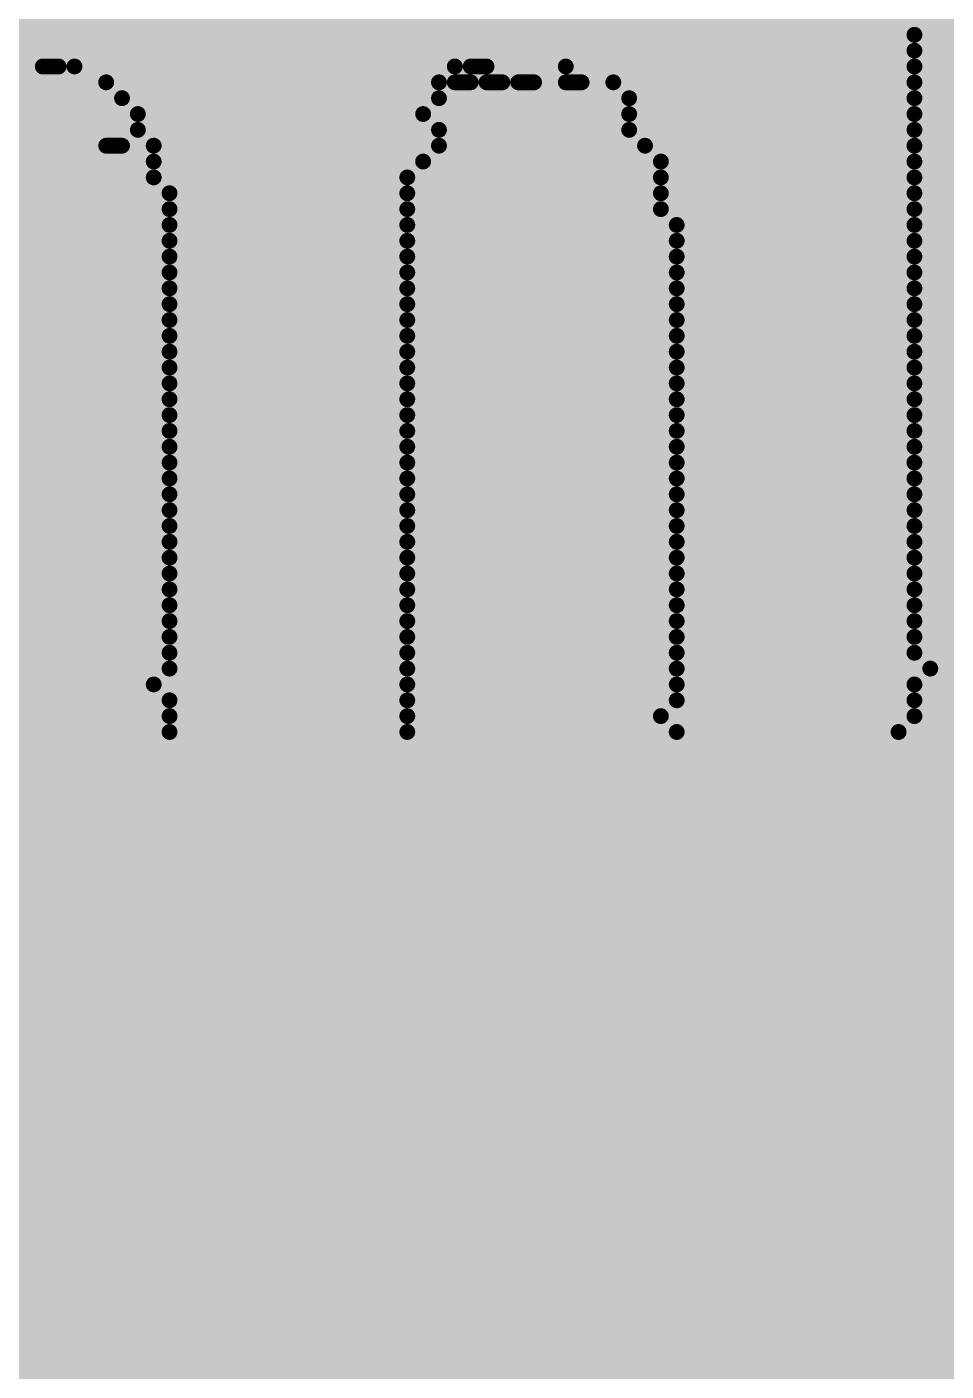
# Model space of a CAD drawing. Header units: inches. Extents: x 0 to 446, y -21 to 70.
# Drawn here: x 18.88 to 20.353, y 48.425 to 50.58 of the extents above; entities that cross this region are included whole.
import ezdxf

# ---------------------------------------------------------------- set-up
doc = ezdxf.new("R2010")
doc.units = ezdxf.units.IN
doc.layers.add('Bottom Overlay', color=54, linetype='Continuous')
doc.layers.add('Top Layer', color=1, linetype='Continuous')

msp = doc.modelspace()

# ---------------------------------------------------------------- hatches: boundary and pattern name
at = {"layer": 'Top Layer'}
msp.add_hatch(color=1, dxfattribs=at).paths.add_polyline_path([(11.8999, 10.6627), (20.7353, 10.6627), (20.7353, 56.4031), (11.8999, 56.4031)])

# ---------------------------------------------------------------- linework, layer by layer
at = {"layer": 'Bottom Overlay'}
for points in [[(18.321, 50.5675, 0.0254, 0.0254, 0), (20.3022, 50.5675, 0.0254, 0.0254, 0)], [(18.321, 50.5421, 0.0254, 0.0254, 0), (20.3022, 50.5421, 0.0254, 0.0254, 0)], [(18.9052, 50.5167, 0.0254, 0.0254, 0), (18.9306, 50.5167, 0.0254, 0.0254, 0)], [(18.956, 50.5167, 0.0254, 0.0254, 0), (19.5656, 50.5167, 0.0254, 0.0254, 0)], [(19.591, 50.5167, 0.0254, 0.0254, 0), (19.6164, 50.5167, 0.0254, 0.0254, 0)], [(19.7434, 50.5167, 0.0254, 0.0254, 0), (20.3022, 50.5167, 0.0254, 0.0254, 0)], [(19.0068, 50.4913, 0.0254, 0.0254, 0), (19.5402, 50.4913, 0.0254, 0.0254, 0)], [(19.5656, 50.4913, 0.0254, 0.0254, 0), (19.591, 50.4913, 0.0254, 0.0254, 0)], [(19.6164, 50.4913, 0.0254, 0.0254, 0), (19.6418, 50.4913, 0.0254, 0.0254, 0)], [(19.6672, 50.4913, 0.0254, 0.0254, 0), (19.6926, 50.4913, 0.0254, 0.0254, 0)], [(19.7434, 50.4913, 0.0254, 0.0254, 0), (19.7688, 50.4913, 0.0254, 0.0254, 0)], [(19.8196, 50.4913, 0.0254, 0.0254, 0), (20.3022, 50.4913, 0.0254, 0.0254, 0)], [(19.0322, 50.4659, 0.0254, 0.0254, 0), (19.5402, 50.4659, 0.0254, 0.0254, 0)], [(19.845, 50.4659, 0.0254, 0.0254, 0), (20.3022, 50.4659, 0.0254, 0.0254, 0)], [(19.0576, 50.4405, 0.0254, 0.0254, 0), (19.5148, 50.4405, 0.0254, 0.0254, 0)], [(19.845, 50.4405, 0.0254, 0.0254, 0), (20.3022, 50.4405, 0.0254, 0.0254, 0)], [(19.0576, 50.4151, 0.0254, 0.0254, 0), (19.5402, 50.4151, 0.0254, 0.0254, 0)], [(19.845, 50.4151, 0.0254, 0.0254, 0), (20.3022, 50.4151, 0.0254, 0.0254, 0)], [(19.0068, 50.3897, 0.0254, 0.0254, 0), (19.0322, 50.3897, 0.0254, 0.0254, 0)], [(19.083, 50.3897, 0.0254, 0.0254, 0), (19.5402, 50.3897, 0.0254, 0.0254, 0)], [(19.8704, 50.3897, 0.0254, 0.0254, 0), (20.3022, 50.3897, 0.0254, 0.0254, 0)], [(19.083, 50.3643, 0.0254, 0.0254, 0), (19.5148, 50.3643, 0.0254, 0.0254, 0)], [(19.8958, 50.3643, 0.0254, 0.0254, 0), (20.3022, 50.3643, 0.0254, 0.0254, 0)], [(19.083, 50.3389, 0.0254, 0.0254, 0), (19.4894, 50.3389, 0.0254, 0.0254, 0)], [(19.8958, 50.3389, 0.0254, 0.0254, 0), (20.3022, 50.3389, 0.0254, 0.0254, 0)], [(19.1084, 50.3135, 0.0254, 0.0254, 0), (19.4894, 50.3135, 0.0254, 0.0254, 0)], [(19.8958, 50.3135, 0.0254, 0.0254, 0), (20.3022, 50.3135, 0.0254, 0.0254, 0)], [(19.1084, 50.2881, 0.0254, 0.0254, 0), (19.4894, 50.2881, 0.0254, 0.0254, 0)], [(19.8958, 50.2881, 0.0254, 0.0254, 0), (20.3022, 50.2881, 0.0254, 0.0254, 0)], [(19.1084, 50.2627, 0.0254, 0.0254, 0), (19.4894, 50.2627, 0.0254, 0.0254, 0)], [(19.9212, 50.2627, 0.0254, 0.0254, 0), (20.3022, 50.2627, 0.0254, 0.0254, 0)], [(19.1084, 50.2373, 0.0254, 0.0254, 0), (19.4894, 50.2373, 0.0254, 0.0254, 0)], [(19.9212, 50.2373, 0.0254, 0.0254, 0), (20.3022, 50.2373, 0.0254, 0.0254, 0)], [(19.1084, 50.2119, 0.0254, 0.0254, 0), (19.4894, 50.2119, 0.0254, 0.0254, 0)], [(19.9212, 50.2119, 0.0254, 0.0254, 0), (20.3022, 50.2119, 0.0254, 0.0254, 0)], [(19.1084, 50.1865, 0.0254, 0.0254, 0), (19.4894, 50.1865, 0.0254, 0.0254, 0)], [(19.9212, 50.1865, 0.0254, 0.0254, 0), (20.3022, 50.1865, 0.0254, 0.0254, 0)], [(19.1084, 50.1611, 0.0254, 0.0254, 0), (19.4894, 50.1611, 0.0254, 0.0254, 0)], [(19.9212, 50.1611, 0.0254, 0.0254, 0), (20.3022, 50.1611, 0.0254, 0.0254, 0)], [(19.1084, 50.1357, 0.0254, 0.0254, 0), (19.4894, 50.1357, 0.0254, 0.0254, 0)], [(19.9212, 50.1357, 0.0254, 0.0254, 0), (20.3022, 50.1357, 0.0254, 0.0254, 0)], [(19.1084, 50.1103, 0.0254, 0.0254, 0), (19.4894, 50.1103, 0.0254, 0.0254, 0)], [(19.9212, 50.1103, 0.0254, 0.0254, 0), (20.3022, 50.1103, 0.0254, 0.0254, 0)], [(19.1084, 50.0849, 0.0254, 0.0254, 0), (19.4894, 50.0849, 0.0254, 0.0254, 0)], [(19.9212, 50.0849, 0.0254, 0.0254, 0), (20.3022, 50.0849, 0.0254, 0.0254, 0)], [(19.1084, 50.0595, 0.0254, 0.0254, 0), (19.4894, 50.0595, 0.0254, 0.0254, 0)], [(19.9212, 50.0595, 0.0254, 0.0254, 0), (20.3022, 50.0595, 0.0254, 0.0254, 0)], [(19.1084, 50.0341, 0.0254, 0.0254, 0), (19.4894, 50.0341, 0.0254, 0.0254, 0)], [(19.9212, 50.0341, 0.0254, 0.0254, 0), (20.3022, 50.0341, 0.0254, 0.0254, 0)], [(19.1084, 50.0087, 0.0254, 0.0254, 0), (19.4894, 50.0087, 0.0254, 0.0254, 0)], [(19.9212, 50.0087, 0.0254, 0.0254, 0), (20.3022, 50.0087, 0.0254, 0.0254, 0)], [(19.1084, 49.9833, 0.0254, 0.0254, 0), (19.4894, 49.9833, 0.0254, 0.0254, 0)], [(19.9212, 49.9833, 0.0254, 0.0254, 0), (20.3022, 49.9833, 0.0254, 0.0254, 0)], [(19.1084, 49.9579, 0.0254, 0.0254, 0), (19.4894, 49.9579, 0.0254, 0.0254, 0)], [(19.9212, 49.9579, 0.0254, 0.0254, 0), (20.3022, 49.9579, 0.0254, 0.0254, 0)], [(19.1084, 49.9325, 0.0254, 0.0254, 0), (19.4894, 49.9325, 0.0254, 0.0254, 0)], [(19.9212, 49.9325, 0.0254, 0.0254, 0), (20.3022, 49.9325, 0.0254, 0.0254, 0)], [(19.1084, 49.9071, 0.0254, 0.0254, 0), (19.4894, 49.9071, 0.0254, 0.0254, 0)], [(19.9212, 49.9071, 0.0254, 0.0254, 0), (20.3022, 49.9071, 0.0254, 0.0254, 0)], [(19.1084, 49.8817, 0.0254, 0.0254, 0), (19.4894, 49.8817, 0.0254, 0.0254, 0)], [(19.9212, 49.8817, 0.0254, 0.0254, 0), (20.3022, 49.8817, 0.0254, 0.0254, 0)], [(19.1084, 49.8563, 0.0254, 0.0254, 0), (19.4894, 49.8563, 0.0254, 0.0254, 0)], [(19.9212, 49.8563, 0.0254, 0.0254, 0), (20.3022, 49.8563, 0.0254, 0.0254, 0)], [(19.1084, 49.8309, 0.0254, 0.0254, 0), (19.4894, 49.8309, 0.0254, 0.0254, 0)], [(19.9212, 49.8309, 0.0254, 0.0254, 0), (20.3022, 49.8309, 0.0254, 0.0254, 0)], [(19.1084, 49.8055, 0.0254, 0.0254, 0), (19.4894, 49.8055, 0.0254, 0.0254, 0)], [(19.9212, 49.8055, 0.0254, 0.0254, 0), (20.3022, 49.8055, 0.0254, 0.0254, 0)], [(19.1084, 49.7801, 0.0254, 0.0254, 0), (19.4894, 49.7801, 0.0254, 0.0254, 0)], [(19.9212, 49.7801, 0.0254, 0.0254, 0), (20.3022, 49.7801, 0.0254, 0.0254, 0)], [(19.1084, 49.7547, 0.0254, 0.0254, 0), (19.4894, 49.7547, 0.0254, 0.0254, 0)], [(19.9212, 49.7547, 0.0254, 0.0254, 0), (20.3022, 49.7547, 0.0254, 0.0254, 0)], [(19.1084, 49.7293, 0.0254, 0.0254, 0), (19.4894, 49.7293, 0.0254, 0.0254, 0)], [(19.9212, 49.7293, 0.0254, 0.0254, 0), (20.3022, 49.7293, 0.0254, 0.0254, 0)], [(19.1084, 49.7039, 0.0254, 0.0254, 0), (19.4894, 49.7039, 0.0254, 0.0254, 0)], [(19.9212, 49.7039, 0.0254, 0.0254, 0), (20.3022, 49.7039, 0.0254, 0.0254, 0)], [(19.1084, 49.6785, 0.0254, 0.0254, 0), (19.4894, 49.6785, 0.0254, 0.0254, 0)], [(19.9212, 49.6785, 0.0254, 0.0254, 0), (20.3022, 49.6785, 0.0254, 0.0254, 0)], [(19.1084, 49.6531, 0.0254, 0.0254, 0), (19.4894, 49.6531, 0.0254, 0.0254, 0)], [(19.9212, 49.6531, 0.0254, 0.0254, 0), (20.3022, 49.6531, 0.0254, 0.0254, 0)], [(19.1084, 49.6277, 0.0254, 0.0254, 0), (19.4894, 49.6277, 0.0254, 0.0254, 0)], [(19.9212, 49.6277, 0.0254, 0.0254, 0), (20.3022, 49.6277, 0.0254, 0.0254, 0)], [(19.1084, 49.6023, 0.0254, 0.0254, 0), (19.4894, 49.6023, 0.0254, 0.0254, 0)], [(19.9212, 49.6023, 0.0254, 0.0254, 0), (20.3022, 49.6023, 0.0254, 0.0254, 0)], [(19.1084, 49.5769, 0.0254, 0.0254, 0), (19.4894, 49.5769, 0.0254, 0.0254, 0)], [(19.9212, 49.5769, 0.0254, 0.0254, 0), (20.3022, 49.5769, 0.0254, 0.0254, 0)], [(19.1084, 49.5515, 0.0254, 0.0254, 0), (19.4894, 49.5515, 0.0254, 0.0254, 0)], [(19.9212, 49.5515, 0.0254, 0.0254, 0), (20.3276, 49.5515, 0.0254, 0.0254, 0)], [(19.083, 49.5261, 0.0254, 0.0254, 0), (19.4894, 49.5261, 0.0254, 0.0254, 0)], [(19.9212, 49.5261, 0.0254, 0.0254, 0), (20.3022, 49.5261, 0.0254, 0.0254, 0)], [(19.1084, 49.5007, 0.0254, 0.0254, 0), (19.4894, 49.5007, 0.0254, 0.0254, 0)], [(19.9212, 49.5007, 0.0254, 0.0254, 0), (20.3022, 49.5007, 0.0254, 0.0254, 0)], [(19.1084, 49.4753, 0.0254, 0.0254, 0), (19.4894, 49.4753, 0.0254, 0.0254, 0)], [(19.8958, 49.4753, 0.0254, 0.0254, 0), (20.3022, 49.4753, 0.0254, 0.0254, 0)], [(19.1084, 49.4499, 0.0254, 0.0254, 0), (19.4894, 49.4499, 0.0254, 0.0254, 0)], [(19.9212, 49.4499, 0.0254, 0.0254, 0), (20.2768, 49.4499, 0.0254, 0.0254, 0)]]:
    msp.add_lwpolyline(points, format="xyseb", dxfattribs=at)
for points in [[(20.2959, 50.5675, 0.0127, 0.0127, 1), (20.3086, 50.5675, 0.0127, 0.0127, 1)], [(20.2959, 50.5421, 0.0127, 0.0127, 1), (20.3086, 50.5421, 0.0127, 0.0127, 1)], [(18.8989, 50.5167, 0.0127, 0.0127, 1), (18.9116, 50.5167, 0.0127, 0.0127, 1)], [(18.9243, 50.5167, 0.0127, 0.0127, 1), (18.937, 50.5167, 0.0127, 0.0127, 1)], [(18.9497, 50.5167, 0.0127, 0.0127, 1), (18.9624, 50.5167, 0.0127, 0.0127, 1)], [(19.5593, 50.5167, 0.0127, 0.0127, 1), (19.572, 50.5167, 0.0127, 0.0127, 1)], [(19.5847, 50.5167, 0.0127, 0.0127, 1), (19.5974, 50.5167, 0.0127, 0.0127, 1)], [(19.6101, 50.5167, 0.0127, 0.0127, 1), (19.6228, 50.5167, 0.0127, 0.0127, 1)], [(19.7371, 50.5167, 0.0127, 0.0127, 1), (19.7498, 50.5167, 0.0127, 0.0127, 1)], [(20.2959, 50.5167, 0.0127, 0.0127, 1), (20.3086, 50.5167, 0.0127, 0.0127, 1)], [(19.0005, 50.4913, 0.0127, 0.0127, 1), (19.0132, 50.4913, 0.0127, 0.0127, 1)], [(19.5339, 50.4913, 0.0127, 0.0127, 1), (19.5466, 50.4913, 0.0127, 0.0127, 1)], [(19.5593, 50.4913, 0.0127, 0.0127, 1), (19.572, 50.4913, 0.0127, 0.0127, 1)], [(19.5847, 50.4913, 0.0127, 0.0127, 1), (19.5974, 50.4913, 0.0127, 0.0127, 1)], [(19.6101, 50.4913, 0.0127, 0.0127, 1), (19.6228, 50.4913, 0.0127, 0.0127, 1)], [(19.6355, 50.4913, 0.0127, 0.0127, 1), (19.6482, 50.4913, 0.0127, 0.0127, 1)], [(19.6609, 50.4913, 0.0127, 0.0127, 1), (19.6736, 50.4913, 0.0127, 0.0127, 1)], [(19.6863, 50.4913, 0.0127, 0.0127, 1), (19.699, 50.4913, 0.0127, 0.0127, 1)], [(19.7371, 50.4913, 0.0127, 0.0127, 1), (19.7498, 50.4913, 0.0127, 0.0127, 1)], [(19.7625, 50.4913, 0.0127, 0.0127, 1), (19.7752, 50.4913, 0.0127, 0.0127, 1)], [(19.8133, 50.4913, 0.0127, 0.0127, 1), (19.826, 50.4913, 0.0127, 0.0127, 1)], [(20.2959, 50.4913, 0.0127, 0.0127, 1), (20.3086, 50.4913, 0.0127, 0.0127, 1)], [(19.0259, 50.4659, 0.0127, 0.0127, 1), (19.0386, 50.4659, 0.0127, 0.0127, 1)], [(19.5339, 50.4659, 0.0127, 0.0127, 1), (19.5466, 50.4659, 0.0127, 0.0127, 1)], [(19.8387, 50.4659, 0.0127, 0.0127, 1), (19.8514, 50.4659, 0.0127, 0.0127, 1)], [(20.2959, 50.4659, 0.0127, 0.0127, 1), (20.3086, 50.4659, 0.0127, 0.0127, 1)], [(19.0513, 50.4405, 0.0127, 0.0127, 1), (19.064, 50.4405, 0.0127, 0.0127, 1)], [(19.5085, 50.4405, 0.0127, 0.0127, 1), (19.5212, 50.4405, 0.0127, 0.0127, 1)], [(19.8387, 50.4405, 0.0127, 0.0127, 1), (19.8514, 50.4405, 0.0127, 0.0127, 1)], [(20.2959, 50.4405, 0.0127, 0.0127, 1), (20.3086, 50.4405, 0.0127, 0.0127, 1)], [(19.0513, 50.4151, 0.0127, 0.0127, 1), (19.064, 50.4151, 0.0127, 0.0127, 1)], [(19.5339, 50.4151, 0.0127, 0.0127, 1), (19.5466, 50.4151, 0.0127, 0.0127, 1)], [(19.8387, 50.4151, 0.0127, 0.0127, 1), (19.8514, 50.4151, 0.0127, 0.0127, 1)], [(20.2959, 50.4151, 0.0127, 0.0127, 1), (20.3086, 50.4151, 0.0127, 0.0127, 1)], [(19.0005, 50.3897, 0.0127, 0.0127, 1), (19.0132, 50.3897, 0.0127, 0.0127, 1)], [(19.0259, 50.3897, 0.0127, 0.0127, 1), (19.0386, 50.3897, 0.0127, 0.0127, 1)], [(19.0767, 50.3897, 0.0127, 0.0127, 1), (19.0894, 50.3897, 0.0127, 0.0127, 1)], [(19.5339, 50.3897, 0.0127, 0.0127, 1), (19.5466, 50.3897, 0.0127, 0.0127, 1)], [(19.8641, 50.3897, 0.0127, 0.0127, 1), (19.8768, 50.3897, 0.0127, 0.0127, 1)], [(20.2959, 50.3897, 0.0127, 0.0127, 1), (20.3086, 50.3897, 0.0127, 0.0127, 1)], [(19.0767, 50.3643, 0.0127, 0.0127, 1), (19.0894, 50.3643, 0.0127, 0.0127, 1)], [(19.5085, 50.3643, 0.0127, 0.0127, 1), (19.5212, 50.3643, 0.0127, 0.0127, 1)], [(19.8895, 50.3643, 0.0127, 0.0127, 1), (19.9022, 50.3643, 0.0127, 0.0127, 1)], [(20.2959, 50.3643, 0.0127, 0.0127, 1), (20.3086, 50.3643, 0.0127, 0.0127, 1)], [(19.0767, 50.3389, 0.0127, 0.0127, 1), (19.0894, 50.3389, 0.0127, 0.0127, 1)], [(19.4831, 50.3389, 0.0127, 0.0127, 1), (19.4958, 50.3389, 0.0127, 0.0127, 1)], [(19.8895, 50.3389, 0.0127, 0.0127, 1), (19.9022, 50.3389, 0.0127, 0.0127, 1)], [(20.2959, 50.3389, 0.0127, 0.0127, 1), (20.3086, 50.3389, 0.0127, 0.0127, 1)], [(19.1021, 50.3135, 0.0127, 0.0127, 1), (19.1148, 50.3135, 0.0127, 0.0127, 1)], [(19.4831, 50.3135, 0.0127, 0.0127, 1), (19.4958, 50.3135, 0.0127, 0.0127, 1)], [(19.8895, 50.3135, 0.0127, 0.0127, 1), (19.9022, 50.3135, 0.0127, 0.0127, 1)], [(20.2959, 50.3135, 0.0127, 0.0127, 1), (20.3086, 50.3135, 0.0127, 0.0127, 1)], [(19.1021, 50.2881, 0.0127, 0.0127, 1), (19.1148, 50.2881, 0.0127, 0.0127, 1)], [(19.4831, 50.2881, 0.0127, 0.0127, 1), (19.4958, 50.2881, 0.0127, 0.0127, 1)], [(19.8895, 50.2881, 0.0127, 0.0127, 1), (19.9022, 50.2881, 0.0127, 0.0127, 1)], [(20.2959, 50.2881, 0.0127, 0.0127, 1), (20.3086, 50.2881, 0.0127, 0.0127, 1)], [(19.1021, 50.2627, 0.0127, 0.0127, 1), (19.1148, 50.2627, 0.0127, 0.0127, 1)], [(19.4831, 50.2627, 0.0127, 0.0127, 1), (19.4958, 50.2627, 0.0127, 0.0127, 1)], [(19.9149, 50.2627, 0.0127, 0.0127, 1), (19.9276, 50.2627, 0.0127, 0.0127, 1)], [(20.2959, 50.2627, 0.0127, 0.0127, 1), (20.3086, 50.2627, 0.0127, 0.0127, 1)], [(19.1021, 50.2373, 0.0127, 0.0127, 1), (19.1148, 50.2373, 0.0127, 0.0127, 1)], [(19.4831, 50.2373, 0.0127, 0.0127, 1), (19.4958, 50.2373, 0.0127, 0.0127, 1)], [(19.9149, 50.2373, 0.0127, 0.0127, 1), (19.9276, 50.2373, 0.0127, 0.0127, 1)], [(20.2959, 50.2373, 0.0127, 0.0127, 1), (20.3086, 50.2373, 0.0127, 0.0127, 1)], [(19.1021, 50.2119, 0.0127, 0.0127, 1), (19.1148, 50.2119, 0.0127, 0.0127, 1)], [(19.4831, 50.2119, 0.0127, 0.0127, 1), (19.4958, 50.2119, 0.0127, 0.0127, 1)], [(19.9149, 50.2119, 0.0127, 0.0127, 1), (19.9276, 50.2119, 0.0127, 0.0127, 1)], [(20.2959, 50.2119, 0.0127, 0.0127, 1), (20.3086, 50.2119, 0.0127, 0.0127, 1)], [(19.1021, 50.1865, 0.0127, 0.0127, 1), (19.1148, 50.1865, 0.0127, 0.0127, 1)], [(19.4831, 50.1865, 0.0127, 0.0127, 1), (19.4958, 50.1865, 0.0127, 0.0127, 1)], [(19.9149, 50.1865, 0.0127, 0.0127, 1), (19.9276, 50.1865, 0.0127, 0.0127, 1)], [(20.2959, 50.1865, 0.0127, 0.0127, 1), (20.3086, 50.1865, 0.0127, 0.0127, 1)], [(19.1021, 50.1611, 0.0127, 0.0127, 1), (19.1148, 50.1611, 0.0127, 0.0127, 1)], [(19.4831, 50.1611, 0.0127, 0.0127, 1), (19.4958, 50.1611, 0.0127, 0.0127, 1)], [(19.9149, 50.1611, 0.0127, 0.0127, 1), (19.9276, 50.1611, 0.0127, 0.0127, 1)], [(20.2959, 50.1611, 0.0127, 0.0127, 1), (20.3086, 50.1611, 0.0127, 0.0127, 1)], [(19.1021, 50.1357, 0.0127, 0.0127, 1), (19.1148, 50.1357, 0.0127, 0.0127, 1)], [(19.4831, 50.1357, 0.0127, 0.0127, 1), (19.4958, 50.1357, 0.0127, 0.0127, 1)], [(19.9149, 50.1357, 0.0127, 0.0127, 1), (19.9276, 50.1357, 0.0127, 0.0127, 1)], [(20.2959, 50.1357, 0.0127, 0.0127, 1), (20.3086, 50.1357, 0.0127, 0.0127, 1)], [(19.1021, 50.1103, 0.0127, 0.0127, 1), (19.1148, 50.1103, 0.0127, 0.0127, 1)], [(19.4831, 50.1103, 0.0127, 0.0127, 1), (19.4958, 50.1103, 0.0127, 0.0127, 1)], [(19.9149, 50.1103, 0.0127, 0.0127, 1), (19.9276, 50.1103, 0.0127, 0.0127, 1)], [(20.2959, 50.1103, 0.0127, 0.0127, 1), (20.3086, 50.1103, 0.0127, 0.0127, 1)], [(19.1021, 50.0849, 0.0127, 0.0127, 1), (19.1148, 50.0849, 0.0127, 0.0127, 1)], [(19.4831, 50.0849, 0.0127, 0.0127, 1), (19.4958, 50.0849, 0.0127, 0.0127, 1)], [(19.9149, 50.0849, 0.0127, 0.0127, 1), (19.9276, 50.0849, 0.0127, 0.0127, 1)], [(20.2959, 50.0849, 0.0127, 0.0127, 1), (20.3086, 50.0849, 0.0127, 0.0127, 1)], [(19.1021, 50.0595, 0.0127, 0.0127, 1), (19.1148, 50.0595, 0.0127, 0.0127, 1)], [(19.4831, 50.0595, 0.0127, 0.0127, 1), (19.4958, 50.0595, 0.0127, 0.0127, 1)], [(19.9149, 50.0595, 0.0127, 0.0127, 1), (19.9276, 50.0595, 0.0127, 0.0127, 1)], [(20.2959, 50.0595, 0.0127, 0.0127, 1), (20.3086, 50.0595, 0.0127, 0.0127, 1)], [(19.1021, 50.0341, 0.0127, 0.0127, 1), (19.1148, 50.0341, 0.0127, 0.0127, 1)], [(19.4831, 50.0341, 0.0127, 0.0127, 1), (19.4958, 50.0341, 0.0127, 0.0127, 1)], [(19.9149, 50.0341, 0.0127, 0.0127, 1), (19.9276, 50.0341, 0.0127, 0.0127, 1)], [(20.2959, 50.0341, 0.0127, 0.0127, 1), (20.3086, 50.0341, 0.0127, 0.0127, 1)], [(19.1021, 50.0087, 0.0127, 0.0127, 1), (19.1148, 50.0087, 0.0127, 0.0127, 1)], [(19.4831, 50.0087, 0.0127, 0.0127, 1), (19.4958, 50.0087, 0.0127, 0.0127, 1)], [(19.9149, 50.0087, 0.0127, 0.0127, 1), (19.9276, 50.0087, 0.0127, 0.0127, 1)], [(20.2959, 50.0087, 0.0127, 0.0127, 1), (20.3086, 50.0087, 0.0127, 0.0127, 1)], [(19.1021, 49.9833, 0.0127, 0.0127, 1), (19.1148, 49.9833, 0.0127, 0.0127, 1)], [(19.4831, 49.9833, 0.0127, 0.0127, 1), (19.4958, 49.9833, 0.0127, 0.0127, 1)], [(19.9149, 49.9833, 0.0127, 0.0127, 1), (19.9276, 49.9833, 0.0127, 0.0127, 1)], [(20.2959, 49.9833, 0.0127, 0.0127, 1), (20.3086, 49.9833, 0.0127, 0.0127, 1)], [(19.1021, 49.9579, 0.0127, 0.0127, 1), (19.1148, 49.9579, 0.0127, 0.0127, 1)], [(19.4831, 49.9579, 0.0127, 0.0127, 1), (19.4958, 49.9579, 0.0127, 0.0127, 1)], [(19.9149, 49.9579, 0.0127, 0.0127, 1), (19.9276, 49.9579, 0.0127, 0.0127, 1)], [(20.2959, 49.9579, 0.0127, 0.0127, 1), (20.3086, 49.9579, 0.0127, 0.0127, 1)], [(19.1021, 49.9325, 0.0127, 0.0127, 1), (19.1148, 49.9325, 0.0127, 0.0127, 1)], [(19.4831, 49.9325, 0.0127, 0.0127, 1), (19.4958, 49.9325, 0.0127, 0.0127, 1)], [(19.9149, 49.9325, 0.0127, 0.0127, 1), (19.9276, 49.9325, 0.0127, 0.0127, 1)], [(20.2959, 49.9325, 0.0127, 0.0127, 1), (20.3086, 49.9325, 0.0127, 0.0127, 1)], [(19.1021, 49.9071, 0.0127, 0.0127, 1), (19.1148, 49.9071, 0.0127, 0.0127, 1)], [(19.4831, 49.9071, 0.0127, 0.0127, 1), (19.4958, 49.9071, 0.0127, 0.0127, 1)], [(19.9149, 49.9071, 0.0127, 0.0127, 1), (19.9276, 49.9071, 0.0127, 0.0127, 1)], [(20.2959, 49.9071, 0.0127, 0.0127, 1), (20.3086, 49.9071, 0.0127, 0.0127, 1)], [(19.1021, 49.8817, 0.0127, 0.0127, 1), (19.1148, 49.8817, 0.0127, 0.0127, 1)], [(19.4831, 49.8817, 0.0127, 0.0127, 1), (19.4958, 49.8817, 0.0127, 0.0127, 1)], [(19.9149, 49.8817, 0.0127, 0.0127, 1), (19.9276, 49.8817, 0.0127, 0.0127, 1)], [(20.2959, 49.8817, 0.0127, 0.0127, 1), (20.3086, 49.8817, 0.0127, 0.0127, 1)], [(19.1021, 49.8563, 0.0127, 0.0127, 1), (19.1148, 49.8563, 0.0127, 0.0127, 1)], [(19.4831, 49.8563, 0.0127, 0.0127, 1), (19.4958, 49.8563, 0.0127, 0.0127, 1)], [(19.9149, 49.8563, 0.0127, 0.0127, 1), (19.9276, 49.8563, 0.0127, 0.0127, 1)], [(20.2959, 49.8563, 0.0127, 0.0127, 1), (20.3086, 49.8563, 0.0127, 0.0127, 1)], [(19.1021, 49.8309, 0.0127, 0.0127, 1), (19.1148, 49.8309, 0.0127, 0.0127, 1)], [(19.4831, 49.8309, 0.0127, 0.0127, 1), (19.4958, 49.8309, 0.0127, 0.0127, 1)], [(19.9149, 49.8309, 0.0127, 0.0127, 1), (19.9276, 49.8309, 0.0127, 0.0127, 1)], [(20.2959, 49.8309, 0.0127, 0.0127, 1), (20.3086, 49.8309, 0.0127, 0.0127, 1)], [(19.1021, 49.8055, 0.0127, 0.0127, 1), (19.1148, 49.8055, 0.0127, 0.0127, 1)], [(19.4831, 49.8055, 0.0127, 0.0127, 1), (19.4958, 49.8055, 0.0127, 0.0127, 1)], [(19.9149, 49.8055, 0.0127, 0.0127, 1), (19.9276, 49.8055, 0.0127, 0.0127, 1)], [(20.2959, 49.8055, 0.0127, 0.0127, 1), (20.3086, 49.8055, 0.0127, 0.0127, 1)], [(19.1021, 49.7801, 0.0127, 0.0127, 1), (19.1148, 49.7801, 0.0127, 0.0127, 1)], [(19.4831, 49.7801, 0.0127, 0.0127, 1), (19.4958, 49.7801, 0.0127, 0.0127, 1)], [(19.9149, 49.7801, 0.0127, 0.0127, 1), (19.9276, 49.7801, 0.0127, 0.0127, 1)], [(20.2959, 49.7801, 0.0127, 0.0127, 1), (20.3086, 49.7801, 0.0127, 0.0127, 1)], [(19.1021, 49.7547, 0.0127, 0.0127, 1), (19.1148, 49.7547, 0.0127, 0.0127, 1)], [(19.4831, 49.7547, 0.0127, 0.0127, 1), (19.4958, 49.7547, 0.0127, 0.0127, 1)], [(19.9149, 49.7547, 0.0127, 0.0127, 1), (19.9276, 49.7547, 0.0127, 0.0127, 1)], [(20.2959, 49.7547, 0.0127, 0.0127, 1), (20.3086, 49.7547, 0.0127, 0.0127, 1)], [(19.1021, 49.7293, 0.0127, 0.0127, 1), (19.1148, 49.7293, 0.0127, 0.0127, 1)], [(19.4831, 49.7293, 0.0127, 0.0127, 1), (19.4958, 49.7293, 0.0127, 0.0127, 1)], [(19.9149, 49.7293, 0.0127, 0.0127, 1), (19.9276, 49.7293, 0.0127, 0.0127, 1)], [(20.2959, 49.7293, 0.0127, 0.0127, 1), (20.3086, 49.7293, 0.0127, 0.0127, 1)], [(19.1021, 49.7039, 0.0127, 0.0127, 1), (19.1148, 49.7039, 0.0127, 0.0127, 1)], [(19.4831, 49.7039, 0.0127, 0.0127, 1), (19.4958, 49.7039, 0.0127, 0.0127, 1)], [(19.9149, 49.7039, 0.0127, 0.0127, 1), (19.9276, 49.7039, 0.0127, 0.0127, 1)], [(20.2959, 49.7039, 0.0127, 0.0127, 1), (20.3086, 49.7039, 0.0127, 0.0127, 1)], [(19.1021, 49.6785, 0.0127, 0.0127, 1), (19.1148, 49.6785, 0.0127, 0.0127, 1)], [(19.4831, 49.6785, 0.0127, 0.0127, 1), (19.4958, 49.6785, 0.0127, 0.0127, 1)], [(19.9149, 49.6785, 0.0127, 0.0127, 1), (19.9276, 49.6785, 0.0127, 0.0127, 1)], [(20.2959, 49.6785, 0.0127, 0.0127, 1), (20.3086, 49.6785, 0.0127, 0.0127, 1)], [(19.1021, 49.6531, 0.0127, 0.0127, 1), (19.1148, 49.6531, 0.0127, 0.0127, 1)], [(19.4831, 49.6531, 0.0127, 0.0127, 1), (19.4958, 49.6531, 0.0127, 0.0127, 1)], [(19.9149, 49.6531, 0.0127, 0.0127, 1), (19.9276, 49.6531, 0.0127, 0.0127, 1)], [(20.2959, 49.6531, 0.0127, 0.0127, 1), (20.3086, 49.6531, 0.0127, 0.0127, 1)], [(19.1021, 49.6277, 0.0127, 0.0127, 1), (19.1148, 49.6277, 0.0127, 0.0127, 1)], [(19.4831, 49.6277, 0.0127, 0.0127, 1), (19.4958, 49.6277, 0.0127, 0.0127, 1)], [(19.9149, 49.6277, 0.0127, 0.0127, 1), (19.9276, 49.6277, 0.0127, 0.0127, 1)], [(20.2959, 49.6277, 0.0127, 0.0127, 1), (20.3086, 49.6277, 0.0127, 0.0127, 1)], [(19.1021, 49.6023, 0.0127, 0.0127, 1), (19.1148, 49.6023, 0.0127, 0.0127, 1)], [(19.4831, 49.6023, 0.0127, 0.0127, 1), (19.4958, 49.6023, 0.0127, 0.0127, 1)], [(19.9149, 49.6023, 0.0127, 0.0127, 1), (19.9276, 49.6023, 0.0127, 0.0127, 1)], [(20.2959, 49.6023, 0.0127, 0.0127, 1), (20.3086, 49.6023, 0.0127, 0.0127, 1)], [(19.1021, 49.5769, 0.0127, 0.0127, 1), (19.1148, 49.5769, 0.0127, 0.0127, 1)], [(19.4831, 49.5769, 0.0127, 0.0127, 1), (19.4958, 49.5769, 0.0127, 0.0127, 1)], [(19.9149, 49.5769, 0.0127, 0.0127, 1), (19.9276, 49.5769, 0.0127, 0.0127, 1)], [(20.2959, 49.5769, 0.0127, 0.0127, 1), (20.3086, 49.5769, 0.0127, 0.0127, 1)], [(19.1021, 49.5515, 0.0127, 0.0127, 1), (19.1148, 49.5515, 0.0127, 0.0127, 1)], [(19.4831, 49.5515, 0.0127, 0.0127, 1), (19.4958, 49.5515, 0.0127, 0.0127, 1)], [(19.9149, 49.5515, 0.0127, 0.0127, 1), (19.9276, 49.5515, 0.0127, 0.0127, 1)], [(20.3213, 49.5515, 0.0127, 0.0127, 1), (20.334, 49.5515, 0.0127, 0.0127, 1)], [(19.0767, 49.5261, 0.0127, 0.0127, 1), (19.0894, 49.5261, 0.0127, 0.0127, 1)], [(19.4831, 49.5261, 0.0127, 0.0127, 1), (19.4958, 49.5261, 0.0127, 0.0127, 1)], [(19.9149, 49.5261, 0.0127, 0.0127, 1), (19.9276, 49.5261, 0.0127, 0.0127, 1)], [(20.2959, 49.5261, 0.0127, 0.0127, 1), (20.3086, 49.5261, 0.0127, 0.0127, 1)], [(19.1021, 49.5007, 0.0127, 0.0127, 1), (19.1148, 49.5007, 0.0127, 0.0127, 1)], [(19.4831, 49.5007, 0.0127, 0.0127, 1), (19.4958, 49.5007, 0.0127, 0.0127, 1)], [(19.9149, 49.5007, 0.0127, 0.0127, 1), (19.9276, 49.5007, 0.0127, 0.0127, 1)], [(20.2959, 49.5007, 0.0127, 0.0127, 1), (20.3086, 49.5007, 0.0127, 0.0127, 1)], [(19.1021, 49.4753, 0.0127, 0.0127, 1), (19.1148, 49.4753, 0.0127, 0.0127, 1)], [(19.4831, 49.4753, 0.0127, 0.0127, 1), (19.4958, 49.4753, 0.0127, 0.0127, 1)], [(19.8895, 49.4753, 0.0127, 0.0127, 1), (19.9022, 49.4753, 0.0127, 0.0127, 1)], [(20.2959, 49.4753, 0.0127, 0.0127, 1), (20.3086, 49.4753, 0.0127, 0.0127, 1)], [(19.1021, 49.4499, 0.0127, 0.0127, 1), (19.1148, 49.4499, 0.0127, 0.0127, 1)], [(19.4831, 49.4499, 0.0127, 0.0127, 1), (19.4958, 49.4499, 0.0127, 0.0127, 1)], [(19.9149, 49.4499, 0.0127, 0.0127, 1), (19.9276, 49.4499, 0.0127, 0.0127, 1)], [(20.2705, 49.4499, 0.0127, 0.0127, 1), (20.2832, 49.4499, 0.0127, 0.0127, 1)]]:
    msp.add_lwpolyline(points, format="xyseb", close=True, dxfattribs=at)

doc.saveas('drawing.dxf')
